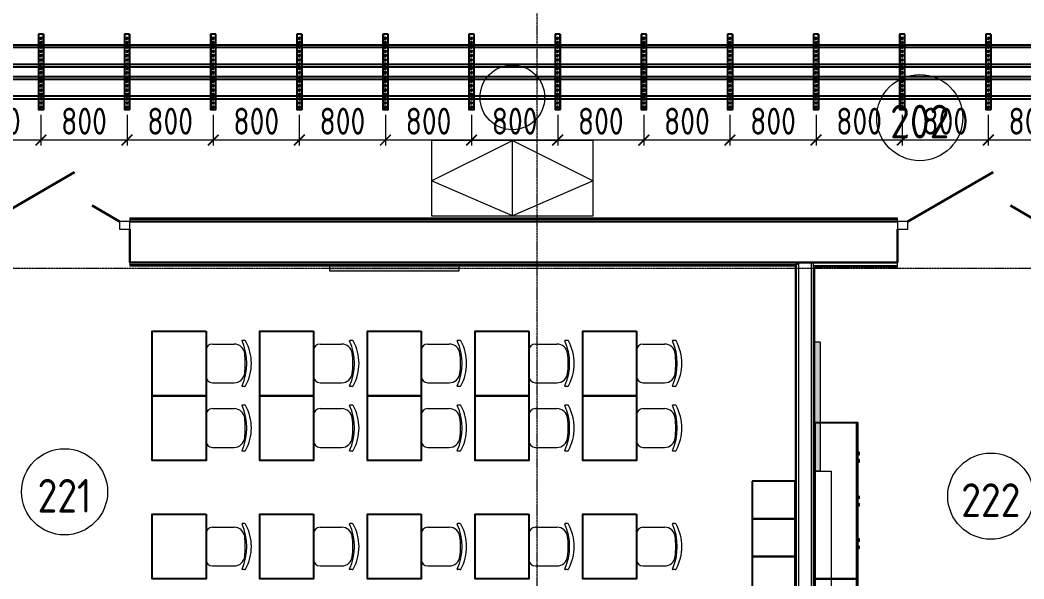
# Model space of a CAD drawing. Header units: millimetres. Extents: x -42533 to 645315, y 3457 to 82611.
# Drawn here: x 176084 to 185411, y 36906 to 42092 of the extents above; entities that cross this region are included whole.
import ezdxf
from ezdxf.enums import TextEntityAlignment as Align

# ---------------------------------------------------------------- set-up
doc = ezdxf.new("R2018")
doc.units = ezdxf.units.MM
doc.linetypes.add('ADSK_Линия сетки', pattern=[25, 20, -2.5, 0, -2.5])
for name, color, linetype in [('00_00_потолок_Панели из стали', 7, 'Continuous'), ('ЭОМ_Лотки авар.', 1, 'Continuous'), ('ЭОМ_Лотки рабочие', 5, 'Continuous')]:
    doc.layers.add(name, color=color, linetype=linetype)
for name, color, linetype, lineweight in [('Аннотация', 7, 'Continuous', 18), ('Двери', 7, 'Continuous', 9), ('Оси', 253, 'Continuous', 9), ('Стены несущие', 7, 'Continuous', 30), ('Стены отделка', 7, 'Continuous', 30), ('Стены перегородки', 7, 'Continuous', 30), ('Стены штриховка', 7, 'Continuous', 9), ('ТХ', 5, 'Continuous', 0), ('ШТРИХОВКА', 252, 'Continuous', 15)]:
    doc.layers.add(name, color=color, linetype=linetype, lineweight=lineweight)
doc.layers.add('Линии', color=7, linetype='Continuous', lineweight=9, true_color=0x00a600)
doc.styles.add('GOST Common', font='GOST_Common.ttf', dxfattribs={"width": 0.9, "height": 350})
doc.styles.get("Standard").update_dxf_attribs({"font": 'arial.ttf'})
doc.styles.add('М2', font='isocpeur.ttf', dxfattribs={"width": 0.8})
doc.dimstyles.new('М2-100', dxfattribs={"dimtxt": 250, "dimasz": 100, "dimexe": 50, "dimexo": 50, "dimgap": 50, "dimtad": 1, "dimdec": 0, "dimzin": 1, "dimtxsty": 'М2', "dimblk": 'ARCHTICK', "dimcen": 2.5, "dimdle": 50, "dimclre": 256, "dimclrt": 256, "dimadec": 0, "dimazin": 0, "dimtfac": 1, "dimtdec": 0, "dimtix": 1, "dimtmove": 1, "dimatfit": 3, "dimldrblk": 'NONE', "dimfxl": 1, "dimtolj": 1, "dimlwd": 9, "dimlwe": 9, "dimarcsym": 1})

# ---------------------------------------------------------------- blocks, each defined once
blk = doc.blocks.new('Стул ученич штабелир №5-7')
at = {"color": 0, "linetype": 'ByBlock', "lineweight": -2}
for p, q in [((-120.1, 0), (120.1, 0)), ((-120.1, 0), (120.1, 0)), ((-179.9, -60), (-179.9, -260.3)), ((-179.9, -60), (-179.9, -260.3)), ((180.1, -60), (180.1, -260.3)), ((180.1, -60), (180.1, -260.3)), ((-213.4, -359), (-213.4, -337.3)), ((-213.4, -359), (-213.4, -337.3)), ((213.6, -359), (213.6, -337.3)), ((213.6, -359), (213.6, -337.3))]:
    blk.add_line(p, q, dxfattribs=at)
for centre, radius, start, end in [((-119.9, -60), 60, 90, 180), ((-119.9, -60), 60, 90, 180), ((120.1, -60), 60, 0, 90), ((120.1, -60), 60, 0, 90), ((-79.9, -260.3), 100, 180, 264.25844), ((-79.9, -260.3), 100, 180, 264.25844), ((80.1, -260.3), 100, 275.74156, 0), ((80.1, -260.3), 100, 275.74156, 0), ((-210.4, -337.3), 3, 63.89783, 180), ((-210.4, -337.3), 3, 63.89783, 180), ((-203.4, -359), 10, 180, 238.06825), ((-203.4, -359), 10, 180, 238.06825), ((0.1, 142.3), 520.8, 246.31951, 293.68049), ((0.1, 142.3), 520.8, 246.31951, 293.68049), ((0.1, 9), 430.5, 240.99166, 299.00834), ((0.1, 9), 430.5, 240.99166, 299.00834), ((0.1, 435.5), 800.4, 263.24698, 276.75302), ((0.1, 435.5), 800.4, 263.24698, 276.75302), ((203.6, -359), 10, 301.93175, 0), ((203.6, -359), 10, 301.93175, 0), ((210.6, -337.3), 3, 0, 116.10217), ((210.6, -337.3), 3, 0, 116.10217)]:
    blk.add_arc(centre, radius, start, end, dxfattribs=at)
blk = doc.blocks.new('Тх 2 этаж')
at = {"lineweight": 0, "true_color": 0x939598}
h = blk.add_hatch(color=252, dxfattribs=at)
h.dxf.hatch_style = 1
h.paths.add_polyline_path([(36197.8, 6329.2), (36197.8, 6279.2), (34997.8, 6279.2), (34997.8, 6329.2)])
h = blk.add_hatch(color=252, dxfattribs=at)
h.dxf.hatch_style = 1
h.paths.add_polyline_path([(39505.3, 5623.8), (39555.3, 5623.8), (39555.3, 4423.8), (39505.3, 4423.8)])
at = {"color": 252, "linetype": 'Continuous', "true_color": 0x939598}
for p, q in [((39893.3, 3423.8), (39893.3, 4873.8)), ((39893.3, 1973.8), (39893.3, 3423.8))]:
    blk.add_line(p, q, dxfattribs=at)
at = {"color": 252, "lineweight": 0, "true_color": 0x939598}
for points in [[(36197.8, 6329.2), (36197.8, 6279.2), (34997.8, 6279.2), (34997.8, 6329.2), (36197.8, 6329.2)], [(39505.3, 5623.8), (39555.3, 5623.8), (39555.3, 4423.8), (39505.3, 4423.8), (39505.3, 5623.8)]]:
    blk.add_lwpolyline(points, dxfattribs=at)
at = {"color": 252, "true_color": 0x939598}
for points in [[(33847.8, 5723.8), (33847.8, 5123.8), (33347.8, 5123.8), (33347.8, 5723.8)], [(34847.8, 5723.8), (34847.8, 5123.8), (34347.8, 5123.8), (34347.8, 5723.8)], [(35847.8, 5723.8), (35847.8, 5123.8), (35347.8, 5123.8), (35347.8, 5723.8)], [(36847.8, 5723.8), (36847.8, 5123.8), (36347.8, 5123.8), (36347.8, 5723.8)], [(37847.8, 5723.8), (37847.8, 5123.8), (37347.8, 5123.8), (37347.8, 5723.8)], [(33847.8, 5123.8), (33847.8, 4523.8), (33347.8, 4523.8), (33347.8, 5123.8)], [(34847.8, 5123.8), (34847.8, 4523.8), (34347.8, 4523.8), (34347.8, 5123.8)], [(35847.8, 5123.8), (35847.8, 4523.8), (35347.8, 4523.8), (35347.8, 5123.8)], [(36847.8, 5123.8), (36847.8, 4523.8), (36347.8, 4523.8), (36347.8, 5123.8)], [(37847.8, 5123.8), (37847.8, 4523.8), (37347.8, 4523.8), (37347.8, 5123.8)], [(33847.8, 4023.8), (33847.8, 3423.8), (33347.8, 3423.8), (33347.8, 4023.8)], [(34847.8, 4023.8), (34847.8, 3423.8), (34347.8, 3423.8), (34347.8, 4023.8)], [(35847.8, 4023.8), (35847.8, 3423.8), (35347.8, 3423.8), (35347.8, 4023.8)], [(36847.8, 4023.8), (36847.8, 3423.8), (36347.8, 3423.8), (36347.8, 4023.8)], [(37847.8, 4023.8), (37847.8, 3423.8), (37347.8, 3423.8), (37347.8, 4023.8)]]:
    blk.add_lwpolyline(points, close=True, dxfattribs=at)
at = {"color": 252, "linetype": 'Continuous', "true_color": 0x939598}
for points in [[(39505.3, 3423.8), (39905.3, 3423.8), (39905.3, 4873.8), (39505.3, 4873.8)], [(39905.3, 4596.7), (39905.3, 4579.3), (39915.5, 4579.3), (39915.5, 4596.7)], [(39905.3, 4529), (39905.3, 4511.6), (39915.5, 4511.6), (39915.5, 4529)], [(39905.3, 4189.7), (39905.3, 4172.3), (39915.5, 4172.3), (39915.5, 4189.7)], [(39905.3, 4122), (39905.3, 4104.6), (39915.5, 4104.6), (39915.5, 4122)], [(39905.3, 3792.8), (39905.3, 3775.4), (39915.5, 3775.4), (39915.5, 3792.8)], [(39905.3, 3725.1), (39905.3, 3707.7), (39915.5, 3707.7), (39915.5, 3725.1)], [(39505.3, 1973.8), (39905.3, 1973.8), (39905.3, 3423.8), (39505.3, 3423.8)]]:
    blk.add_lwpolyline(points, close=True, dxfattribs=at)
at = {"color": 252, "linetype": 'Continuous', "lineweight": 5, "true_color": 0x939598}
blk.add_lwpolyline([(39655.3, 4423.8), (39655.3, 2423.8), (39505.3, 2423.8), (39505.3, 4423.8)], close=True, dxfattribs=at)
at = {"color": 252, "true_color": 0x939598}
for points in [[(38921.3, 4331.8), (38921.3, 3981.8), (39321.3, 3981.8), (39321.3, 4331.8), (38921.3, 4331.8)], [(38921.3, 3981.8), (38921.3, 3631.8), (39321.3, 3631.8), (39321.3, 3981.8), (38921.3, 3981.8)], [(38921.3, 3631.8), (38921.3, 3281.8), (39321.3, 3281.8), (39321.3, 3631.8), (38921.3, 3631.8)]]:
    blk.add_lwpolyline(points, dxfattribs=at)
at = {"layer": 'ТХ', "color": 252, "lineweight": 0, "true_color": 0x939598}
blk.add_lwpolyline([(35944.3, 6793.3), (37444.3, 6793.3), (37444.3, 7493.3), (35944.3, 7493.3), (35944.3, 6793.3), (36694.3, 6793.3), (36694.3, 7493.3), (37444.3, 7118.3), (36694.3, 6793.3), (35944.3, 7118.3), (36694.3, 7493.3)], dxfattribs=at)
blk.add_circle((36694.3, 7893.3), 300, dxfattribs=at)
at = {"layer": 'ТХ', "color": 252, "lineweight": 0, "true_color": 0x939598, "rotation": 90}
for p in [(33847.8, 5423.8), (34847.8, 5423.8), (35847.8, 5423.8), (36847.8, 5423.8), (37847.8, 5423.8), (33847.8, 4823.8), (34847.8, 4823.8), (35847.8, 4823.8), (36847.8, 4823.8), (37847.8, 4823.8), (33847.8, 3723.8), (34847.8, 3723.8), (35847.8, 3723.8), (36847.8, 3723.8), (37847.8, 3723.8)]:
    blk.add_blockref('Стул ученич штабелир №5-7', p, dxfattribs=at)
blk = doc.blocks.new('План 2 этажа')
at = {"layer": 'Двери', "color": 8, "lineweight": 30}
for p, q in [((26145.357, 9066.342), (26937.771, 9523.842)), ((34678.558, 9066.342), (35470.971, 9523.842)), ((27355.357, 9066.342), (27099.88, 9213.842)), ((35888.558, 9066.342), (35633.08, 9213.842))]:
    blk.add_line(p, q, dxfattribs=at)
at = {"layer": 'Двери', "color": 8}
for p, q in [((27355.357, 9066.342), (27355.357, 8996.342)), ((27450.357, 9066.342), (27355.357, 9066.342)), ((27450.357, 8996.342), (27450.357, 9066.342)), ((34583.558, 9066.342), (34583.558, 8996.342)), ((34678.558, 9066.342), (34583.558, 9066.342)), ((34678.558, 8996.342), (34678.558, 9066.342)), ((27355.357, 8996.342), (27450.357, 8996.342)), ((34583.558, 8996.342), (34678.558, 8996.342))]:
    blk.add_line(p, q, dxfattribs=at)
at = {"layer": 'Линии', "color": 8}
for centre in [(34790.115, 10030.8), (26843.839, 6557.347), (35450.266, 6516.947)]:
    blk.add_circle(centre, 400, dxfattribs=at)
at = {"layer": 'Оси', "color": 8, "linetype": 'ADSK_Линия сетки'}
for p, q in [((31235.923, -4690.674), (31235.923, 21446.28)), ((-9428.371, 8633.7), (56691.21, 8633.7))]:
    blk.add_line(p, q, dxfattribs=at)
at = {"layer": 'Стены несущие', "color": 8}
for p, q in [((34583.558, 9066.342), (27450.357, 9066.342)), ((27450.357, 9066.342), (34463.558, 9066.342)), ((27450.357, 8996.342), (27450.357, 8686.342)), ((34583.558, 8686.342), (34583.558, 8996.342)), ((34583.558, 8686.342), (27450.357, 8686.342))]:
    blk.add_line(p, q, dxfattribs=at)
at = {"layer": 'Стены отделка', "color": 8, "lineweight": 9}
for p, q in [((27450.357, 9098.342), (27450.357, 9066.342)), ((34583.558, 9098.342), (27450.357, 9098.342)), ((34583.558, 9086.342), (27450.357, 9086.342)), ((34463.558, 9066.342), (34583.558, 9066.342)), ((34583.558, 9066.342), (34583.558, 9098.342)), ((27450.357, 8686.342), (27450.357, 8654.342)), ((33643.885, 2736.931), (33643.885, 8686.342)), ((33653.885, 8666.342), (33653.885, 8686.342)), ((33803.885, 2736.931), (33803.885, 8686.342)), ((34583.558, 8644.342), (34583.558, 8686.342)), ((27450.357, 8654.342), (33631.885, 8654.342)), ((33631.885, 8654.342), (33631.885, 2768.931)), ((33643.885, 8666.342), (33653.885, 8666.342)), ((33803.885, 8656.342), (34463.558, 8656.342)), ((33815.885, 8644.342), (34583.558, 8644.342)), ((33815.885, 2768.931), (33815.885, 8644.342))]:
    blk.add_line(p, q, dxfattribs=at)
at = {"layer": 'Стены перегородки', "color": 8, "lineweight": 18}
for p, q in [((33663.885, 8686.342), (33663.885, 2736.931)), ((33783.885, 2736.931), (33783.885, 8686.342))]:
    blk.add_line(p, q, dxfattribs=at)
at = {"layer": 'Стены штриховка', "color": 8}
for p, q in [((34583.558, 9096.342), (27450.357, 9096.342)), ((27450.357, 8666.342), (33643.885, 8666.342)), ((27450.357, 8656.342), (33633.885, 8656.342)), ((33633.885, 8656.342), (33633.885, 2766.931)), ((33813.885, 8646.342), (34583.558, 8646.342)), ((33813.885, 2766.931), (33813.885, 8646.342)), ((34463.558, 8656.342), (34583.558, 8656.342))]:
    blk.add_line(p, q, dxfattribs=at)
at = {"layer": 'ЭОМ_Лотки рабочие'}
blk.add_blockref('Тх 2 этаж', (-5689.424, 2325.176), dxfattribs=at)
at = {"layer": 'Аннотация', "color": 8, "lineweight": 9, "char_height": 312.5, "width": 520.21112, "attachment_point": 5, "line_spacing_factor": 1.022766, "style": 'GOST Common'}
for s, insert in [('202', (34790.115, 9993.852)), ('221', (26843.839, 6520.399)), ('222', (35450.266, 6479.999))]:
    blk.add_mtext(s, dxfattribs=dict(at, insert=insert))
blk = doc.blocks.new('*U37')
at = {"color": 0, "linetype": 'Continuous', "lineweight": 25}
for p, q in [((-78.8, -46976.1), (-78.8, 0)), ((78.8, -46976.1), (78.8, 0))]:
    blk.add_line(p, q, dxfattribs=at)
blk.add_lwpolyline([(100.8, -46976.1), (100.8, 0), (-100.8, 0), (-100.8, -46976.1)], close=True, dxfattribs=at)
at = {"color": 0, "flags": 9}
for tag, p in [('АРТИКУЛ', (-59.7, -11.8)), ('НАИМЕНОВАНИЕ', (-59.1, -7)), ('ПРИМЕЧАНИЕ', (-58.8, -17.3))]:
    blk.add_attdef(tag, text='', height=2.5, dxfattribs=at).set_placement(p, align=Align.TOP_LEFT)
at = {"color": 0, "lineweight": 30, "flags": 104}
for tag, p in [('ВЫСОТА', (-59.6, -20.9)), ('ДЛИНА', (-59.5, -36.1)), ('ТОЛЩИНА', (-59, -31)), ('ШИРИНА', (-58.9, -25.1))]:
    blk.add_attdef(tag, text='', height=2.5, dxfattribs=at).set_placement(p, align=Align.TOP_LEFT)
blk = doc.blocks.new('*U39')
at = {"color": 0, "linetype": 'Continuous', "lineweight": 25}
for p, q in [((-78.8, -46398.7), (-78.8, 0)), ((78.8, -46398.7), (78.8, 0))]:
    blk.add_line(p, q, dxfattribs=at)
blk.add_lwpolyline([(100.8, -46398.7), (100.8, 0), (-100.8, 0), (-100.8, -46398.7)], close=True, dxfattribs=at)
at = {"color": 0, "flags": 9}
for tag, p in [('АРТИКУЛ', (-59.7, -11.8)), ('НАИМЕНОВАНИЕ', (-59.1, -7)), ('ПРИМЕЧАНИЕ', (-58.8, -17.3))]:
    blk.add_attdef(tag, text='', height=2.5, dxfattribs=at).set_placement(p, align=Align.TOP_LEFT)
at = {"color": 0, "lineweight": 30, "flags": 104}
for tag, p in [('ВЫСОТА', (-59.6, -20.9)), ('ДЛИНА', (-59.5, -36.1)), ('ТОЛЩИНА', (-59, -31)), ('ШИРИНА', (-58.9, -25.1))]:
    blk.add_attdef(tag, text='', height=2.5, dxfattribs=at).set_placement(p, align=Align.TOP_LEFT)
blk = doc.blocks.new('*U45')
at = {"color": 0, "linetype": 'ByBlock', "lineweight": -2}
for points in [[(24, -700), (24, 0), (-24, 0), (-24, -700)], [(-22.5, -700), (-22.5, 0)], [(22.5, -700), (22.5, 0)], [(-24, -700), (24, -700)]]:
    blk.add_lwpolyline(points, dxfattribs=at)
at = {"color": 254, "transparency": 33554483}
blk.add_lwpolyline([(0, 0.7), (0, -2.2)], dxfattribs=at)
at = {"color": 0, "linetype": 'ByBlock', "lineweight": -2}
for points in [[(-6.7, -54.8, 0.345739), (-6.7, -65.2), (6.7, -65.2, 0.345739), (6.7, -54.8)], [(-5.2, -13.3), (-5.2, -26.7, 0.345739), (5.2, -26.7), (5.2, -13.3, 0.345739)], [(-5.2, -93.3), (-5.2, -106.7, 0.345739), (5.2, -106.7), (5.2, -93.3, 0.345739)], [(-6.7, -134.8, 0.345739), (-6.7, -145.2), (6.7, -145.2, 0.345739), (6.7, -134.8)], [(-5.2, -173.3), (-5.2, -186.7, 0.345739), (5.2, -186.7), (5.2, -173.3, 0.345739)], [(-6.7, -214.8, 0.345739), (-6.7, -225.2), (6.7, -225.2, 0.345739), (6.7, -214.8)], [(-5.2, -253.3), (-5.2, -266.7, 0.345739), (5.2, -266.7), (5.2, -253.3, 0.345739)], [(-6.7, -294.8, 0.345739), (-6.7, -305.2), (6.7, -305.2, 0.345739), (6.7, -294.8)], [(-5.2, -333.3), (-5.2, -346.7, 0.345739), (5.2, -346.7), (5.2, -333.3, 0.345739)], [(-6.7, -374.8, 0.345739), (-6.7, -385.2), (6.7, -385.2, 0.345739), (6.7, -374.8)], [(-6.7, -454.8, 0.345739), (-6.7, -465.2), (6.7, -465.2, 0.345739), (6.7, -454.8)], [(-5.2, -413.3), (-5.2, -426.7, 0.345739), (5.2, -426.7), (5.2, -413.3, 0.345739)], [(-6.7, -534.8, 0.345739), (-6.7, -545.2), (6.7, -545.2, 0.345739), (6.7, -534.8)], [(-5.2, -493.3), (-5.2, -506.7, 0.345739), (5.2, -506.7), (5.2, -493.3, 0.345739)], [(-6.7, -614.8, 0.345739), (-6.7, -625.2), (6.7, -625.2, 0.345739), (6.7, -614.8)], [(-5.2, -573.3), (-5.2, -586.7, 0.345739), (5.2, -586.7), (5.2, -573.3, 0.345739)], [(-5.2, -653.3), (-5.2, -666.7, 0.345739), (5.2, -666.7), (5.2, -653.3, 0.345739)]]:
    blk.add_lwpolyline(points, format="xyb", close=True, dxfattribs=at)
at = {"flags": 9}
for tag, p in [('АРТИКУЛ', (-58.9, -24.5)), ('ПРИМЕЧАНИЕ', (-58.3, -30.8)), ('НАИМЕНОВАНИЕ', (-58.2, -19.4))]:
    blk.add_attdef(tag, p, '', height=2.5, dxfattribs=at)
at = {"lineweight": 30, "flags": 104}
blk.add_attdef('ДЛИНА', text='', height=2.5, dxfattribs=at).set_placement((-57.7, -34.6), align=Align.TOP_LEFT)
blk = doc.blocks.new('_ArchTick')
at = {"color": 0, "linetype": 'ByBlock', "lineweight": 70, "const_width": 0.15}
blk.add_lwpolyline([(-0.5, -0.5), (0.5, 0.5)], dxfattribs=at)
blk = doc.blocks.new('*D554')
at = {"layer": '00_00_потолок_Панели из стали', "lineweight": 9, "transparency": 16777216}
for p, q in [((175477.9, 41212.4), (175477.9, 40929)), ((176278.1, 41211.8), (176278.1, 40929))]:
    blk.add_line(p, q, dxfattribs=at)
at = {"layer": '00_00_потолок_Панели из стали', "color": 0, "lineweight": 9, "transparency": 16777216}
blk.add_line((176328.1, 40979), (175427.9, 40979), dxfattribs=at)
at = {"layer": 'Defpoints', "color": 0, "transparency": 16777216}
for p in [(175477.9, 41262.4), (176278.1, 41261.8), (175477.9, 40979)]:
    blk.add_point(p, dxfattribs=at)
at = {"layer": '00_00_потолок_Панели из стали', "color": 0, "lineweight": 9, "transparency": 16777216, "xscale": 100, "yscale": 100, "zscale": 100, "rotation": 180}
blk.add_blockref('_ArchTick', (175477.9, 40979), dxfattribs=at)
at = {"layer": '00_00_потолок_Панели из стали', "color": 0, "lineweight": 9, "transparency": 16777216, "xscale": 100, "yscale": 100, "zscale": 100}
blk.add_blockref('_ArchTick', (176278.1, 40979), dxfattribs=at)
at = {"layer": '00_00_потолок_Панели из стали', "transparency": 16777216, "insert": (175878, 41154), "char_height": 250, "attachment_point": 5, "style": 'М2'}
blk.add_mtext('\\A1;800', dxfattribs=at)
blk = doc.blocks.new('_None')
blk = doc.blocks.new('*D555')
at = {"layer": '00_00_потолок_Панели из стали', "lineweight": 9, "transparency": 16777216}
for p, q in [((176278.1, 41212.4), (176278.1, 40929)), ((177078.3, 41211.8), (177078.3, 40929))]:
    blk.add_line(p, q, dxfattribs=at)
at = {"layer": '00_00_потолок_Панели из стали', "color": 0, "lineweight": 9, "transparency": 16777216}
blk.add_line((177128.3, 40979), (176228.1, 40979), dxfattribs=at)
at = {"layer": 'Defpoints', "color": 0, "transparency": 16777216}
for p in [(176278.1, 41262.4), (177078.3, 41261.8), (176278.1, 40979)]:
    blk.add_point(p, dxfattribs=at)
at = {"layer": '00_00_потолок_Панели из стали', "color": 0, "lineweight": 9, "transparency": 16777216, "xscale": 100, "yscale": 100, "zscale": 100, "rotation": 180}
blk.add_blockref('_ArchTick', (176278.1, 40979), dxfattribs=at)
at = {"layer": '00_00_потолок_Панели из стали', "color": 0, "lineweight": 9, "transparency": 16777216, "xscale": 100, "yscale": 100, "zscale": 100}
blk.add_blockref('_ArchTick', (177078.3, 40979), dxfattribs=at)
at = {"layer": '00_00_потолок_Панели из стали', "transparency": 16777216, "insert": (176678.2, 41154), "char_height": 250, "attachment_point": 5, "style": 'М2'}
blk.add_mtext('\\A1;800', dxfattribs=at)
blk = doc.blocks.new('*D556')
at = {"layer": '00_00_потолок_Панели из стали', "lineweight": 9, "transparency": 16777216}
for p, q in [((177078.3, 41212.4), (177078.3, 40929)), ((177878.5, 41211.8), (177878.5, 40929))]:
    blk.add_line(p, q, dxfattribs=at)
at = {"layer": '00_00_потолок_Панели из стали', "color": 0, "lineweight": 9, "transparency": 16777216}
blk.add_line((177928.5, 40979), (177028.3, 40979), dxfattribs=at)
at = {"layer": 'Defpoints', "color": 0, "transparency": 16777216}
for p in [(177078.3, 41262.4), (177878.5, 41261.8), (177078.3, 40979)]:
    blk.add_point(p, dxfattribs=at)
at = {"layer": '00_00_потолок_Панели из стали', "color": 0, "lineweight": 9, "transparency": 16777216, "xscale": 100, "yscale": 100, "zscale": 100, "rotation": 180}
blk.add_blockref('_ArchTick', (177078.3, 40979), dxfattribs=at)
at = {"layer": '00_00_потолок_Панели из стали', "color": 0, "lineweight": 9, "transparency": 16777216, "xscale": 100, "yscale": 100, "zscale": 100}
blk.add_blockref('_ArchTick', (177878.5, 40979), dxfattribs=at)
at = {"layer": '00_00_потолок_Панели из стали', "transparency": 16777216, "insert": (177478.4, 41154), "char_height": 250, "attachment_point": 5, "style": 'М2'}
blk.add_mtext('\\A1;800', dxfattribs=at)
blk = doc.blocks.new('*D557')
at = {"layer": '00_00_потолок_Панели из стали', "lineweight": 9, "transparency": 16777216}
for p, q in [((177878.5, 41212.4), (177878.5, 40929)), ((178678.7, 41211.8), (178678.7, 40929))]:
    blk.add_line(p, q, dxfattribs=at)
at = {"layer": '00_00_потолок_Панели из стали', "color": 0, "lineweight": 9, "transparency": 16777216}
blk.add_line((178728.7, 40979), (177828.5, 40979), dxfattribs=at)
at = {"layer": 'Defpoints', "color": 0, "transparency": 16777216}
for p in [(177878.5, 41262.4), (178678.7, 41261.8), (177878.5, 40979)]:
    blk.add_point(p, dxfattribs=at)
at = {"layer": '00_00_потолок_Панели из стали', "color": 0, "lineweight": 9, "transparency": 16777216, "xscale": 100, "yscale": 100, "zscale": 100, "rotation": 180}
blk.add_blockref('_ArchTick', (177878.5, 40979), dxfattribs=at)
at = {"layer": '00_00_потолок_Панели из стали', "color": 0, "lineweight": 9, "transparency": 16777216, "xscale": 100, "yscale": 100, "zscale": 100}
blk.add_blockref('_ArchTick', (178678.7, 40979), dxfattribs=at)
at = {"layer": '00_00_потолок_Панели из стали', "transparency": 16777216, "insert": (178278.6, 41154), "char_height": 250, "attachment_point": 5, "style": 'М2'}
blk.add_mtext('\\A1;800', dxfattribs=at)
blk = doc.blocks.new('*D558')
at = {"layer": '00_00_потолок_Панели из стали', "lineweight": 9, "transparency": 16777216}
for p, q in [((178678.7, 41212.4), (178678.7, 40929)), ((179478.9, 41211.8), (179478.9, 40929))]:
    blk.add_line(p, q, dxfattribs=at)
at = {"layer": '00_00_потолок_Панели из стали', "color": 0, "lineweight": 9, "transparency": 16777216}
blk.add_line((179528.9, 40979), (178628.7, 40979), dxfattribs=at)
at = {"layer": 'Defpoints', "color": 0, "transparency": 16777216}
for p in [(178678.7, 41262.4), (179478.9, 41261.8), (178678.7, 40979)]:
    blk.add_point(p, dxfattribs=at)
at = {"layer": '00_00_потолок_Панели из стали', "color": 0, "lineweight": 9, "transparency": 16777216, "xscale": 100, "yscale": 100, "zscale": 100, "rotation": 180}
blk.add_blockref('_ArchTick', (178678.7, 40979), dxfattribs=at)
at = {"layer": '00_00_потолок_Панели из стали', "color": 0, "lineweight": 9, "transparency": 16777216, "xscale": 100, "yscale": 100, "zscale": 100}
blk.add_blockref('_ArchTick', (179478.9, 40979), dxfattribs=at)
at = {"layer": '00_00_потолок_Панели из стали', "transparency": 16777216, "insert": (179078.8, 41154), "char_height": 250, "attachment_point": 5, "style": 'М2'}
blk.add_mtext('\\A1;800', dxfattribs=at)
blk = doc.blocks.new('*D559')
at = {"layer": '00_00_потолок_Панели из стали', "lineweight": 9, "transparency": 16777216}
for p, q in [((179478.9, 41212.4), (179478.9, 40929)), ((180279.1, 41211.8), (180279.1, 40929))]:
    blk.add_line(p, q, dxfattribs=at)
at = {"layer": '00_00_потолок_Панели из стали', "color": 0, "lineweight": 9, "transparency": 16777216}
blk.add_line((180329.1, 40979), (179428.9, 40979), dxfattribs=at)
at = {"layer": 'Defpoints', "color": 0, "transparency": 16777216}
for p in [(179478.9, 41262.4), (180279.1, 41261.8), (179478.9, 40979)]:
    blk.add_point(p, dxfattribs=at)
at = {"layer": '00_00_потолок_Панели из стали', "color": 0, "lineweight": 9, "transparency": 16777216, "xscale": 100, "yscale": 100, "zscale": 100, "rotation": 180}
blk.add_blockref('_ArchTick', (179478.9, 40979), dxfattribs=at)
at = {"layer": '00_00_потолок_Панели из стали', "color": 0, "lineweight": 9, "transparency": 16777216, "xscale": 100, "yscale": 100, "zscale": 100}
blk.add_blockref('_ArchTick', (180279.1, 40979), dxfattribs=at)
at = {"layer": '00_00_потолок_Панели из стали', "transparency": 16777216, "insert": (179879, 41154), "char_height": 250, "attachment_point": 5, "style": 'М2'}
blk.add_mtext('\\A1;800', dxfattribs=at)
blk = doc.blocks.new('*D539')
at = {"layer": '00_00_потолок_Панели из стали', "lineweight": 9, "transparency": 16777216}
for p, q in [((180279.1, 41212.4), (180279.1, 40929)), ((181079.3, 41211.8), (181079.3, 40929))]:
    blk.add_line(p, q, dxfattribs=at)
at = {"layer": '00_00_потолок_Панели из стали', "color": 0, "lineweight": 9, "transparency": 16777216}
blk.add_line((181129.3, 40979), (180229.1, 40979), dxfattribs=at)
at = {"layer": 'Defpoints', "color": 0, "transparency": 16777216}
for p in [(180279.1, 41262.4), (181079.3, 41261.8), (180279.1, 40979)]:
    blk.add_point(p, dxfattribs=at)
at = {"layer": '00_00_потолок_Панели из стали', "color": 0, "lineweight": 9, "transparency": 16777216, "xscale": 100, "yscale": 100, "zscale": 100, "rotation": 180}
blk.add_blockref('_ArchTick', (180279.1, 40979), dxfattribs=at)
at = {"layer": '00_00_потолок_Панели из стали', "color": 0, "lineweight": 9, "transparency": 16777216, "xscale": 100, "yscale": 100, "zscale": 100}
blk.add_blockref('_ArchTick', (181079.3, 40979), dxfattribs=at)
at = {"layer": '00_00_потолок_Панели из стали', "transparency": 16777216, "insert": (180679.2, 41154), "char_height": 250, "attachment_point": 5, "style": 'М2'}
blk.add_mtext('\\A1;800', dxfattribs=at)
blk = doc.blocks.new('*D540')
at = {"layer": '00_00_потолок_Панели из стали', "lineweight": 9, "transparency": 16777216}
for p, q in [((181079.3, 41212.4), (181079.3, 40929)), ((181879.5, 41211.8), (181879.5, 40929))]:
    blk.add_line(p, q, dxfattribs=at)
at = {"layer": '00_00_потолок_Панели из стали', "color": 0, "lineweight": 9, "transparency": 16777216}
blk.add_line((181929.5, 40979), (181029.3, 40979), dxfattribs=at)
at = {"layer": 'Defpoints', "color": 0, "transparency": 16777216}
for p in [(181079.3, 41262.4), (181879.5, 41261.8), (181079.3, 40979)]:
    blk.add_point(p, dxfattribs=at)
at = {"layer": '00_00_потолок_Панели из стали', "color": 0, "lineweight": 9, "transparency": 16777216, "xscale": 100, "yscale": 100, "zscale": 100, "rotation": 180}
blk.add_blockref('_ArchTick', (181079.3, 40979), dxfattribs=at)
at = {"layer": '00_00_потолок_Панели из стали', "color": 0, "lineweight": 9, "transparency": 16777216, "xscale": 100, "yscale": 100, "zscale": 100}
blk.add_blockref('_ArchTick', (181879.5, 40979), dxfattribs=at)
at = {"layer": '00_00_потолок_Панели из стали', "transparency": 16777216, "insert": (181479.4, 41154), "char_height": 250, "attachment_point": 5, "style": 'М2'}
blk.add_mtext('\\A1;800', dxfattribs=at)
blk = doc.blocks.new('*D541')
at = {"layer": '00_00_потолок_Панели из стали', "lineweight": 9, "transparency": 16777216}
for p, q in [((181879.5, 41212.4), (181879.5, 40929)), ((182679.7, 41211.8), (182679.7, 40929))]:
    blk.add_line(p, q, dxfattribs=at)
at = {"layer": '00_00_потолок_Панели из стали', "color": 0, "lineweight": 9, "transparency": 16777216}
blk.add_line((182729.7, 40979), (181829.5, 40979), dxfattribs=at)
at = {"layer": 'Defpoints', "color": 0, "transparency": 16777216}
for p in [(181879.5, 41262.4), (182679.7, 41261.8), (181879.5, 40979)]:
    blk.add_point(p, dxfattribs=at)
at = {"layer": '00_00_потолок_Панели из стали', "color": 0, "lineweight": 9, "transparency": 16777216, "xscale": 100, "yscale": 100, "zscale": 100, "rotation": 180}
blk.add_blockref('_ArchTick', (181879.5, 40979), dxfattribs=at)
at = {"layer": '00_00_потолок_Панели из стали', "color": 0, "lineweight": 9, "transparency": 16777216, "xscale": 100, "yscale": 100, "zscale": 100}
blk.add_blockref('_ArchTick', (182679.7, 40979), dxfattribs=at)
at = {"layer": '00_00_потолок_Панели из стали', "transparency": 16777216, "insert": (182279.6, 41154), "char_height": 250, "attachment_point": 5, "style": 'М2'}
blk.add_mtext('\\A1;800', dxfattribs=at)
blk = doc.blocks.new('*D542')
at = {"layer": '00_00_потолок_Панели из стали', "lineweight": 9, "transparency": 16777216}
for p, q in [((182679.7, 41212.4), (182679.7, 40929)), ((183479.9, 41211.8), (183479.9, 40929))]:
    blk.add_line(p, q, dxfattribs=at)
at = {"layer": '00_00_потолок_Панели из стали', "color": 0, "lineweight": 9, "transparency": 16777216}
blk.add_line((183529.9, 40979), (182629.7, 40979), dxfattribs=at)
at = {"layer": 'Defpoints', "color": 0, "transparency": 16777216}
for p in [(182679.7, 41262.4), (183479.9, 41261.8), (182679.7, 40979)]:
    blk.add_point(p, dxfattribs=at)
at = {"layer": '00_00_потолок_Панели из стали', "color": 0, "lineweight": 9, "transparency": 16777216, "xscale": 100, "yscale": 100, "zscale": 100, "rotation": 180}
blk.add_blockref('_ArchTick', (182679.7, 40979), dxfattribs=at)
at = {"layer": '00_00_потолок_Панели из стали', "color": 0, "lineweight": 9, "transparency": 16777216, "xscale": 100, "yscale": 100, "zscale": 100}
blk.add_blockref('_ArchTick', (183479.9, 40979), dxfattribs=at)
at = {"layer": '00_00_потолок_Панели из стали', "transparency": 16777216, "insert": (183079.8, 41154), "char_height": 250, "attachment_point": 5, "style": 'М2'}
blk.add_mtext('\\A1;800', dxfattribs=at)
blk = doc.blocks.new('*D543')
at = {"layer": '00_00_потолок_Панели из стали', "lineweight": 9, "transparency": 16777216}
for p, q in [((183479.9, 41212.4), (183479.9, 40929)), ((184280.1, 41211.8), (184280.1, 40929))]:
    blk.add_line(p, q, dxfattribs=at)
at = {"layer": '00_00_потолок_Панели из стали', "color": 0, "lineweight": 9, "transparency": 16777216}
blk.add_line((184330.1, 40979), (183429.9, 40979), dxfattribs=at)
at = {"layer": 'Defpoints', "color": 0, "transparency": 16777216}
for p in [(183479.9, 41262.4), (184280.1, 41261.8), (183479.9, 40979)]:
    blk.add_point(p, dxfattribs=at)
at = {"layer": '00_00_потолок_Панели из стали', "color": 0, "lineweight": 9, "transparency": 16777216, "xscale": 100, "yscale": 100, "zscale": 100, "rotation": 180}
blk.add_blockref('_ArchTick', (183479.9, 40979), dxfattribs=at)
at = {"layer": '00_00_потолок_Панели из стали', "color": 0, "lineweight": 9, "transparency": 16777216, "xscale": 100, "yscale": 100, "zscale": 100}
blk.add_blockref('_ArchTick', (184280.1, 40979), dxfattribs=at)
at = {"layer": '00_00_потолок_Панели из стали', "transparency": 16777216, "insert": (183880, 41154), "char_height": 250, "attachment_point": 5, "style": 'М2'}
blk.add_mtext('\\A1;800', dxfattribs=at)
blk = doc.blocks.new('*D544')
at = {"layer": '00_00_потолок_Панели из стали', "lineweight": 9, "transparency": 16777216}
for p, q in [((184280.1, 41212.4), (184280.1, 40929)), ((185080.3, 41211.8), (185080.3, 40929))]:
    blk.add_line(p, q, dxfattribs=at)
at = {"layer": '00_00_потолок_Панели из стали', "color": 0, "lineweight": 9, "transparency": 16777216}
blk.add_line((185130.3, 40979), (184230.1, 40979), dxfattribs=at)
at = {"layer": 'Defpoints', "color": 0, "transparency": 16777216}
for p in [(184280.1, 41262.4), (185080.3, 41261.8), (184280.1, 40979)]:
    blk.add_point(p, dxfattribs=at)
at = {"layer": '00_00_потолок_Панели из стали', "color": 0, "lineweight": 9, "transparency": 16777216, "xscale": 100, "yscale": 100, "zscale": 100, "rotation": 180}
blk.add_blockref('_ArchTick', (184280.1, 40979), dxfattribs=at)
at = {"layer": '00_00_потолок_Панели из стали', "color": 0, "lineweight": 9, "transparency": 16777216, "xscale": 100, "yscale": 100, "zscale": 100}
blk.add_blockref('_ArchTick', (185080.3, 40979), dxfattribs=at)
at = {"layer": '00_00_потолок_Панели из стали', "transparency": 16777216, "insert": (184680.2, 41154), "char_height": 250, "attachment_point": 5, "style": 'М2'}
blk.add_mtext('\\A1;800', dxfattribs=at)
blk = doc.blocks.new('*D545')
at = {"layer": '00_00_потолок_Панели из стали', "lineweight": 9, "transparency": 16777216}
for p, q in [((185080.3, 41212.4), (185080.3, 40929)), ((185880.5, 41211.8), (185880.5, 40929))]:
    blk.add_line(p, q, dxfattribs=at)
at = {"layer": '00_00_потолок_Панели из стали', "color": 0, "lineweight": 9, "transparency": 16777216}
blk.add_line((185930.5, 40979), (185030.3, 40979), dxfattribs=at)
at = {"layer": 'Defpoints', "color": 0, "transparency": 16777216}
for p in [(185080.3, 41262.4), (185880.5, 41261.8), (185080.3, 40979)]:
    blk.add_point(p, dxfattribs=at)
at = {"layer": '00_00_потолок_Панели из стали', "color": 0, "lineweight": 9, "transparency": 16777216, "xscale": 100, "yscale": 100, "zscale": 100, "rotation": 180}
blk.add_blockref('_ArchTick', (185080.3, 40979), dxfattribs=at)
at = {"layer": '00_00_потолок_Панели из стали', "color": 0, "lineweight": 9, "transparency": 16777216, "xscale": 100, "yscale": 100, "zscale": 100}
blk.add_blockref('_ArchTick', (185880.5, 40979), dxfattribs=at)
at = {"layer": '00_00_потолок_Панели из стали', "transparency": 16777216, "insert": (185480.4, 41154), "char_height": 250, "attachment_point": 5, "style": 'М2'}
blk.add_mtext('\\A1;800', dxfattribs=at)

msp = doc.modelspace()

# ---------------------------------------------------------------- block references
at = {"layer": 'ШТРИХОВКА'}
msp.add_blockref('План 2 этажа', (149653.4, 31156.8), dxfattribs=at)

# ---------------------------------------------------------------- next in the draw order: block references
at = {"layer": 'ЭОМ_Лотки авар.', "color": 1, "rotation": 90}
msp.add_blockref('*U39', (151394.5, 41758.3), dxfattribs=at)
at = {"layer": 'ЭОМ_Лотки рабочие'}
ref = msp.add_blockref('*U45', (176278.1, 41262.4), dxfattribs=dict(at, rotation=180))
lines = msp.add_mtext('700 мм', dxfattribs={"layer": '0', "insert": (176335.9, 41297), "char_height": 2.5, "attachment_point": 1, "rotation": 180})
ref.add_attrib('ДЛИНА', '', (176335.9, 41297)).embed_mtext(lines)
ref = msp.add_blockref('*U45', (177078.3, 41262.4), dxfattribs=dict(at, rotation=180))
lines = msp.add_mtext('700 мм', dxfattribs={"layer": '0', "insert": (177136.1, 41297), "char_height": 2.5, "attachment_point": 1, "rotation": 180})
ref.add_attrib('ДЛИНА', '', (177136.1, 41297)).embed_mtext(lines)
ref = msp.add_blockref('*U45', (177878.5, 41262.4), dxfattribs=dict(at, rotation=180))
lines = msp.add_mtext('700 мм', dxfattribs={"layer": '0', "insert": (177936.3, 41297), "char_height": 2.5, "attachment_point": 1, "rotation": 180})
ref.add_attrib('ДЛИНА', '', (177936.3, 41297)).embed_mtext(lines)
ref = msp.add_blockref('*U45', (178678.7, 41262.4), dxfattribs=dict(at, rotation=180))
lines = msp.add_mtext('700 мм', dxfattribs={"layer": '0', "insert": (178736.5, 41297), "char_height": 2.5, "attachment_point": 1, "rotation": 180})
ref.add_attrib('ДЛИНА', '', (178736.5, 41297)).embed_mtext(lines)
ref = msp.add_blockref('*U45', (179478.9, 41262.4), dxfattribs=dict(at, rotation=180))
lines = msp.add_mtext('700 мм', dxfattribs={"layer": '0', "insert": (179536.7, 41297), "char_height": 2.5, "attachment_point": 1, "rotation": 180})
ref.add_attrib('ДЛИНА', '', (179536.7, 41297)).embed_mtext(lines)
ref = msp.add_blockref('*U45', (180279.1, 41262.4), dxfattribs=dict(at, rotation=180))
lines = msp.add_mtext('700 мм', dxfattribs={"layer": '0', "insert": (180336.9, 41297), "char_height": 2.5, "attachment_point": 1, "rotation": 180})
ref.add_attrib('ДЛИНА', '', (180336.9, 41297)).embed_mtext(lines)
ref = msp.add_blockref('*U45', (181079.3, 41262.4), dxfattribs=dict(at, rotation=180))
lines = msp.add_mtext('700 мм', dxfattribs={"layer": '0', "insert": (181137.1, 41297), "char_height": 2.5, "attachment_point": 1, "rotation": 180})
ref.add_attrib('ДЛИНА', '', (181137.1, 41297)).embed_mtext(lines)
ref = msp.add_blockref('*U45', (181879.5, 41262.4), dxfattribs=dict(at, rotation=180))
lines = msp.add_mtext('700 мм', dxfattribs={"layer": '0', "insert": (181937.3, 41297), "char_height": 2.5, "attachment_point": 1, "rotation": 180})
ref.add_attrib('ДЛИНА', '', (181937.3, 41297)).embed_mtext(lines)
ref = msp.add_blockref('*U45', (182679.7, 41262.4), dxfattribs=dict(at, rotation=180))
lines = msp.add_mtext('700 мм', dxfattribs={"layer": '0', "insert": (182737.5, 41297), "char_height": 2.5, "attachment_point": 1, "rotation": 180})
ref.add_attrib('ДЛИНА', '', (182737.5, 41297)).embed_mtext(lines)
ref = msp.add_blockref('*U45', (183479.9, 41262.4), dxfattribs=dict(at, rotation=180))
lines = msp.add_mtext('700 мм', dxfattribs={"layer": '0', "insert": (183537.7, 41297), "char_height": 2.5, "attachment_point": 1, "rotation": 180})
ref.add_attrib('ДЛИНА', '', (183537.7, 41297)).embed_mtext(lines)
ref = msp.add_blockref('*U45', (184280.1, 41262.4), dxfattribs=dict(at, rotation=180))
lines = msp.add_mtext('700 мм', dxfattribs={"layer": '0', "insert": (184337.9, 41297), "char_height": 2.5, "attachment_point": 1, "rotation": 180})
ref.add_attrib('ДЛИНА', '', (184337.9, 41297)).embed_mtext(lines)
ref = msp.add_blockref('*U45', (185080.3, 41262.4), dxfattribs=dict(at, rotation=180))
lines = msp.add_mtext('700 мм', dxfattribs={"layer": '0', "insert": (185138.1, 41297), "char_height": 2.5, "attachment_point": 1, "rotation": 180})
ref.add_attrib('ДЛИНА', '', (185138.1, 41297)).embed_mtext(lines)
at = {"layer": 'ЭОМ_Лотки рабочие', "rotation": 90}
msp.add_blockref('*U37', (151116.7, 41463.7), dxfattribs=at)

# ---------------------------------------------------------------- next in the draw order: dimensions: what is measured, and where the dimension line sits
at = {"layer": '00_00_потолок_Панели из стали'}
for base, p1, p2, picture, middle in [((175477.9, 40979), (176278.1, 41261.8), (175477.9, 41262.4), '*D554', (175878, 41154)), ((176278.1, 40979), (177078.3, 41261.8), (176278.1, 41262.4), '*D555', (176678.2, 41154)), ((177078.3, 40979), (177878.5, 41261.8), (177078.3, 41262.4), '*D556', (177478.4, 41154)), ((177878.5, 40979), (178678.7, 41261.8), (177878.5, 41262.4), '*D557', (178278.6, 41154)), ((178678.7, 40979), (179478.9, 41261.8), (178678.7, 41262.4), '*D558', (179078.8, 41154)), ((179478.9, 40979), (180279.1, 41261.8), (179478.9, 41262.4), '*D559', (179879, 41154)), ((180279.1, 40979), (181079.3, 41261.8), (180279.1, 41262.4), '*D539', (180679.2, 41154)), ((181079.3, 40979), (181879.5, 41261.8), (181079.3, 41262.4), '*D540', (181479.4, 41154)), ((181879.5, 40979), (182679.7, 41261.8), (181879.5, 41262.4), '*D541', (182279.6, 41154)), ((182679.7, 40979), (183479.9, 41261.8), (182679.7, 41262.4), '*D542', (183079.8, 41154)), ((183479.9, 40979), (184280.1, 41261.8), (183479.9, 41262.4), '*D543', (183880, 41154)), ((184280.1, 40979), (185080.3, 41261.8), (184280.1, 41262.4), '*D544', (184680.2, 41154)), ((185080.3, 40979), (185880.5, 41261.8), (185080.3, 41262.4), '*D545', (185480.4, 41154))]:
    dim = msp.add_linear_dim(base=base, p1=p1, p2=p2, dimstyle='М2-100', dxfattribs=at)
    dim.commit()
    dim.dimension.update_dxf_attribs({"geometry": picture, "text_midpoint": middle})

doc.saveas('drawing.dxf')
